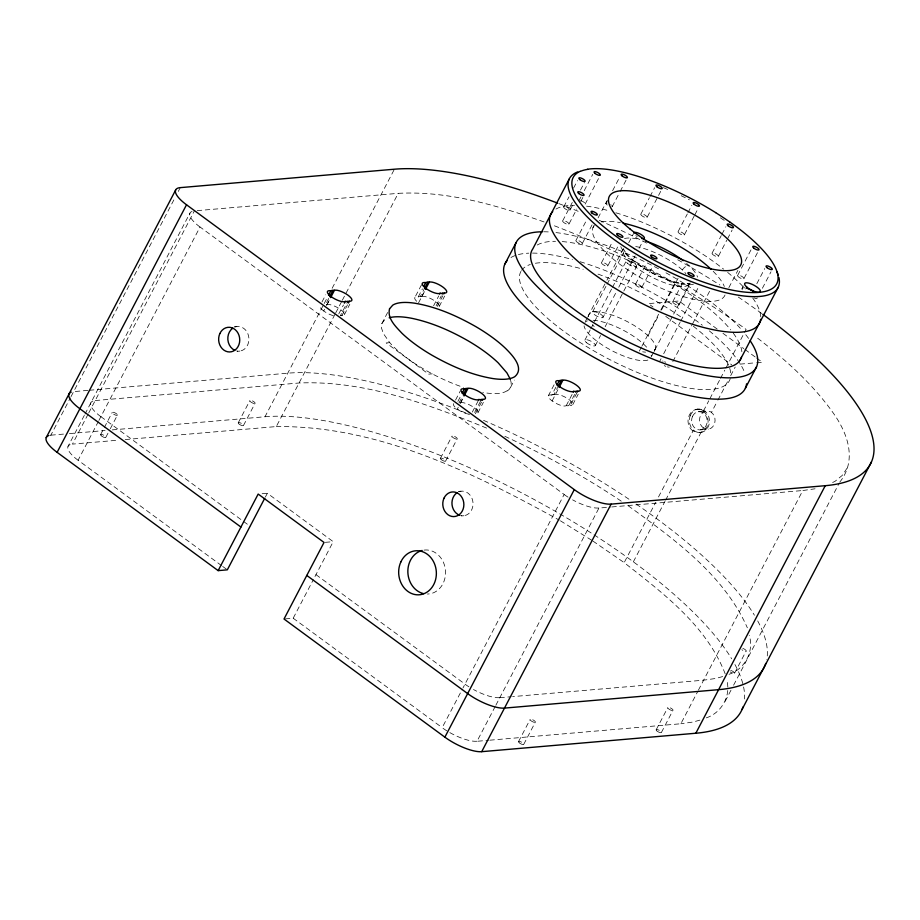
<?xml version="1.0" encoding="UTF-8"?>
<svg xmlns="http://www.w3.org/2000/svg" width="920" height="920" viewBox="0 0 920 920"><rect width="100%" height="100%" fill="white"/><g stroke="black" fill="none" stroke-linecap="round" stroke-linejoin="round"><path stroke-width="0.69" stroke-dasharray="4.6 3.45" d="M387.619 312.501L381.88 323.541L381.535 328.164L383.41 333.615L389.747 342.631A69.253 21.631 27.6 0 0 394.427 347.53A68.482 21.39 27.6 0 0 432.228 373.842A70.829 22.126 27.6 0 0 450.455 382.467L454.066 383.95A76.073 23.759 27.6 0 0 463.427 387.389M507.38 390.919C510.979 388.757 512.037 384.065 510.6 380.282M706.261 717.876C721.625 712.816 731.181 695.819 726.765 680.11M839.741 482.16C857.394 460.103 847.734 433.262 833.06 412.746C812.061 383.191 784.622 358.903 755.998 336.938M623.311 248.722L606.924 280.174M344.367 314.721L349.807 304.244M477.928 412.827L483.368 402.362M587.351 317.722L585.557 321.046M587.926 316.584L606.269 281.439M84.329 415.368L68.011 446.349M84.973 414.103L189.945 213.118M439.185 306.555L444.624 296.091M572.757 404.662L578.197 394.197M651.567 356.316L653.614 352.314M105.834 437.334L109.687 429.962M110.32 428.731L117.38 415.207A2.944 0.92 27.6 0 0 114.08 412.47A2.944 0.92 27.6 0 0 112.987 413.69A2.944 0.92 27.6 0 0 117.38 415.207M243.478 425.477L255.035 403.362A2.944 0.92 27.6 0 0 251.735 400.614A2.944 0.92 27.6 0 0 250.642 401.844A2.944 0.92 27.6 0 0 255.035 403.362M445.648 461.023L457.194 438.897A2.944 0.92 27.6 0 0 453.893 436.16A2.944 0.92 27.6 0 0 452.801 437.379A2.944 0.92 27.6 0 0 457.194 438.897M654.959 349.796L689.781 283.348M523.756 744.326L535.313 722.2A2.944 0.92 27.6 0 0 532.001 719.463A2.944 0.92 27.6 0 0 530.92 720.682A2.944 0.92 27.6 0 0 535.313 722.2M661.411 732.469L672.957 710.355A2.944 0.92 27.6 0 0 669.656 707.606A2.944 0.92 27.6 0 0 668.564 708.825A2.944 0.92 27.6 0 0 672.957 710.355M734.551 673.233L746.097 651.119M49.565 435.367A29.417 9.188 27.6 0 1 50.853 435.183L70.368 397.865M71.024 396.623L174.972 197.777M178.284 191.44L180.274 187.634M88.055 414.253L72.438 444.118L118.059 440.185M88.699 413.011L194.373 210.887M221.547 565.593L78.108 460.23L98.267 421.659M98.923 420.417L200.042 226.998L564.155 494.454L463.036 687.872M100.602 434.642L112.251 412.367M238.245 422.786L249.906 400.522M321.977 301.978L325.726 294.814M112.24 429.904L264.983 416.76L323.529 304.773M324.185 303.508L327.6 297.045M332.143 288.305L394.404 169.211M328.728 298.459L325.45 304.727A10.292 3.22 27.6 0 1 326.979 304.589A10.292 3.22 27.6 0 1 340.561 309.546A10.292 3.22 27.6 0 1 341.906 315.56A10.292 3.22 27.6 0 1 340.377 315.686L346.921 303.151M326.979 304.589L329.785 299.218M333.327 315.663A10.292 3.22 27.6 0 1 323.736 310.994L324.668 309.2M326.542 305.624L329.82 299.356M125.189 439.576L276.287 426.569L335.006 314.26M335.662 312.984L341.653 301.53M342.32 300.253L398.222 193.338C448.442 190.693 497.674 205.562 544.514 222.111M338.778 313.916L343.459 304.968M341.906 315.56L347.518 304.819M265.362 497.087L267.352 493.281L333.212 541.661L314.007 578.404M421.486 284.866L414.759 297.666M416.691 301.288A10.292 3.22 27.6 0 1 418.22 296.93L422.429 288.88M418.22 296.93A10.292 3.22 27.6 0 1 420.279 296.562L424.016 289.397M420.279 296.562A10.292 3.22 27.6 0 1 421.808 296.424L424.614 291.065M418.565 302.829L424.649 291.203M433.607 305.762L438.748 295.918M436.137 305.739L441.289 295.895M437.195 306.498L442.819 295.757M285.327 618.895L293.192 618.217L313.352 579.646M455.538 400.085L460.218 391.138M457.895 401.419L461.173 395.151M459.011 402.834L462.288 396.566M460 402.695A10.292 3.22 27.6 0 1 460.541 402.707L463.818 396.44M457.297 409.101L458.24 407.318M460.103 403.73L463.852 396.577M563.753 206.862L568.997 196.845M573.585 188.071L577.507 180.55M562.695 220.823L572.55 201.963M569.94 210.255A3.53 1.104 27.6 0 0 565.915 206.954A3.53 1.104 27.6 0 0 564.696 208.472A3.53 1.104 27.6 0 0 569.94 210.255L573.24 203.952M580.485 190.083L584.441 182.517M440.416 458.332L452.065 436.057M578.99 200.675L580.957 196.926M584.234 190.658L592.733 174.374M568.893 224.181A3.53 1.104 27.6 0 0 564.811 220.88A3.53 1.104 27.6 0 0 563.672 222.433A3.53 1.104 27.6 0 0 568.893 224.181L576.805 209.047M580.727 201.549L583.395 196.431M472.339 412.034L477.963 401.292M480.493 401.269L473.938 413.793A10.292 3.22 27.6 0 0 475.467 413.666L482.022 401.131M585.154 204.09L599.012 177.617M575.977 240.384L587.109 219.098M582.153 243.777A3.53 1.104 27.6 0 0 578.128 240.476A3.53 1.104 27.6 0 0 576.909 241.994A3.53 1.104 27.6 0 0 582.153 243.777L592.054 224.859M592.94 227.734L594.228 225.285M598.081 217.913L607.073 200.709M606.061 203.228L607.372 200.721M612.605 190.704L619.804 176.916M510.611 387.251L514.349 380.098M612.237 206.609L619.494 192.74M620.149 191.475L626.75 178.871M601.565 262.614L612.697 241.316M607.729 266.029A3.53 1.104 27.6 0 0 603.761 262.74A3.53 1.104 27.6 0 0 602.462 264.201A3.53 1.104 27.6 0 0 607.729 266.029L618.942 244.593M640.849 214.095L649.394 197.754M650.026 196.558L654.649 187.691M554.116 384.767L548.32 395.772M592.618 311.846L606.406 285.476M607.062 284.222L625.428 249.078M628.716 242.799L633.305 234.013M576.84 392.978L570.297 405.501A10.292 3.22 27.6 0 1 568.767 405.639A10.292 3.22 27.6 0 1 566.237 405.662A10.292 3.22 27.6 0 1 552.126 400.947A10.292 3.22 27.6 0 1 551.781 395.048L556.462 386.089M551.781 395.048A10.292 3.22 27.6 0 1 553.84 394.668L557.589 387.515M647.059 217.453A3.53 1.104 27.6 0 0 642.976 214.153A3.53 1.104 27.6 0 0 641.838 215.705A3.53 1.104 27.6 0 0 647.059 217.453L660.905 190.969M552.126 400.947L558.647 388.274M584.878 340.112L590.122 330.073M590.778 328.82L611.777 288.661M612.432 287.408L626.209 261.05M603.014 317.365A5.888 1.84 27.6 0 0 596.056 311.857A5.888 1.84 27.6 0 0 594.377 314.582A5.888 1.84 27.6 0 0 603.014 317.365L616.135 292.261M618.757 287.236L635.168 255.863M639.101 248.331L643.034 240.798M595.332 345.529L600.576 335.49M605.164 326.703L636.663 266.455M566.237 405.662L572.78 393.127M568.767 405.639L575.322 393.104M635.559 284.154L646.691 262.844M641.734 287.546A3.53 1.104 27.6 0 0 637.709 284.245A3.53 1.104 27.6 0 0 636.49 285.752A3.53 1.104 27.6 0 0 641.734 287.546L652.947 266.11M678.097 231.598L687.263 214.049M687.918 212.796L691.851 205.275M684.284 234.98A3.53 1.104 27.6 0 0 680.259 231.69A3.53 1.104 27.6 0 0 679.029 233.197A3.53 1.104 27.6 0 0 684.284 234.98L694.174 216.073M694.83 214.82L698.13 208.506M476.916 741.221A27.819 8.694 27.6 0 1 442.152 727.697L462.38 689.115M641.47 347.047L639.319 351.152A37.444 11.695 27.6 0 0 645.587 352.164M641.999 346.023L658.639 314.191M660.79 310.086L673.67 285.441A5.888 3.611 -77.2 0 1 678.983 283.498M648.036 335.742L658.766 315.203M661.457 310.074L678.097 278.242M672.784 301.691L683.951 280.312M678.983 305.049A3.53 1.104 27.6 0 0 674.9 301.748A3.53 1.104 27.6 0 0 673.762 303.301A3.53 1.104 27.6 0 0 678.983 305.049L690.195 283.601M712.103 253.103L721.269 235.566M721.924 234.312L725.845 226.791M659.744 361.249L661.054 358.731M663.688 353.717L680.087 322.334M680.742 321.08L699.119 285.936M718.267 256.519A3.53 1.104 27.6 0 0 714.299 253.23A3.53 1.104 27.6 0 0 712.988 254.69A3.53 1.104 27.6 0 0 718.267 256.519L726.846 240.131M727.501 238.867L732.124 230.034M672.831 361.606L691.863 325.209M692.519 323.943L710.24 290.053M495.224 706.456L477.008 741.29L488.416 740.312M495.868 705.214L598.943 508.07L610.339 507.081M728.858 287.638L737.851 270.434M737.679 275.367L751.421 249.055M743.855 278.748A3.53 1.104 27.6 0 0 739.829 275.448A3.53 1.104 27.6 0 0 738.61 276.966A3.53 1.104 27.6 0 0 743.855 278.748L757.712 252.264M742.037 288.5L743.337 286.017M756.838 283.682L764.738 268.559M518.523 741.635L530.173 719.359M762.404 288.259L770.983 271.837M725.19 673.865C706.709 625.933 663.355 593.342 624.174 562.626L655.603 502.504M658.49 496.984L693.094 430.801M703.455 410.987L708.779 400.786M709.849 398.751L719.452 380.385M720.509 378.35L724.776 370.185M725.845 368.149L743.44 334.489M744.51 332.453L746.108 329.394C686.561 286.258 621.172 251.206 552.471 225.055M633.351 561.832L664.999 501.296M665.597 500.169L703.432 427.777A9.119 7.647 87.2 0 0 713.931 425.028A9.119 7.647 87.2 0 0 711.447 412.447L717.232 401.384M717.876 400.154L728.778 379.304M730.698 375.624L735.195 367.034M656.178 729.779L667.828 707.503M489.842 740.186L680.857 723.752L697.774 691.403M698.418 690.149L802.792 490.521L815.051 488.796M725.132 701.396L730.997 690.184M733.596 685.204L839.074 483.437M381.88 323.541L384.491 320.034A77.498 24.207 27.6 0 1 386.607 318.745M847.067 468.165L842.179 475.467L835.038 481.332L831.611 482.988M729.043 674.303C744.901 669.139 754.331 651.245 749.225 635.294M690.54 283.049L687.206 283.854L688.24 283.716L681.375 283.464L682.214 283.555C661.342 279.346 641.159 269.054 626.324 253.644L626.911 254.311L623.311 248.86A37.432 11.695 27.6 0 0 651.797 277.115A37.432 11.695 27.6 0 0 689.839 282.992M722.683 676.556L715.898 678.442L703.639 680.179L512.624 696.612M699.901 720.119L693.128 722.016L680.857 723.752M700.511 429.847L708.549 429.157M197.225 210.634L398.222 193.338M234.266 326.784L236.888 326.565M237.233 351.325L239.855 351.095M389.747 342.631L386.181 342.941L428.662 374.141L432.228 373.842M87.917 390.39L73.634 391.621A29.417 9.188 27.6 0 0 72.346 391.793M89.343 390.264L287.764 373.186A294.227 91.896 27.6 0 1 469.303 414.356M95.22 400.545L299.069 382.996C364.377 380.27 427.374 403.914 486.898 428.202M740.071 364.124L755.366 362.813M756.746 362.687L762.312 362.216L756.527 357.96M50.853 435.183L63.71 434.079M69.414 433.596L105.098 430.514M696.785 409.216L701.741 409.434M698.326 411.746L706.295 411.056M699.66 432.572L700.856 432.469M262.108 493.729L267.352 493.281M458.401 491.429L461.023 491.199M461.357 515.959L463.979 515.729M611.765 506.954L802.792 490.521M325.346 542.34L333.212 541.661M499.79 697.716L511.198 696.739M276.287 426.569C377.545 425.523 472.489 472.27 559.199 520.099M504.838 436.31C545.284 454.871 584.372 476.491 621.368 501.239M560.429 520.812L591.767 540.304M592.905 541.052L624.174 562.626M628.188 505.747C673.934 539.051 723.73 574.505 747.35 627.796M717.163 329.049L678.971 300.99L648.393 303.623L653.028 307.027M722.959 333.304L743.785 348.611M744.947 349.462L755.366 357.109M665.758 316.376L731.733 364.849M100.889 416.656L250.113 526.263M315.974 574.643L465.002 684.112M222.697 566.444L227.332 569.837M293.192 618.217L442.221 727.685M264.983 416.76A294.227 91.896 27.6 0 1 520.283 492.154A294.227 91.896 27.6 0 1 731.664 658.812M734.931 664.516A294.227 91.896 27.6 0 1 744.521 698.981M78.039 460.23A27.819 8.694 27.6 0 1 72.53 444.187M483.552 420.348A294.227 91.896 27.6 0 1 630.533 500.273M636.157 504.091A294.227 91.896 27.6 0 1 754.434 615.238M757.712 620.942A294.227 91.896 27.6 0 1 766.785 659.456M100.82 416.656A27.819 8.694 27.6 0 1 95.312 400.614M499.698 697.647A27.819 8.694 27.6 0 1 473.466 689.505M468.901 686.814A27.819 8.694 27.6 0 1 464.933 684.123M543.662 231.771A135.343 42.274 27.6 0 1 550.332 232.035M555.99 232.587A135.343 42.274 27.6 0 1 659.835 269.468M665.965 272.814A135.343 42.274 27.6 0 1 740.6 328.612M745.775 334.73A135.343 42.274 27.6 0 1 748.834 338.801M510.968 257.519A135.343 42.274 27.6 0 1 528.77 253.161M532.519 253.092A135.343 42.274 27.6 0 1 572.424 259.498M580.186 261.74A135.343 42.274 27.6 0 1 702.293 325.231M709.331 330.878A135.343 42.274 27.6 0 1 745.073 373.681M730.284 378.499A117.691 36.754 27.6 0 1 611.064 360.249A117.691 36.754 27.6 0 1 520.927 271.411M521.594 270.33A117.691 36.754 27.6 0 1 530.299 264.488M535.382 263.269A117.691 36.754 27.6 0 1 583.211 269.295M598.011 274.114A117.691 36.754 27.6 0 1 683.123 318.573M693.312 326.197A117.691 36.754 27.6 0 1 730.802 374.509M558.923 203.63A294.227 91.896 27.6 0 1 581.118 212.52M599.242 220.328A294.227 91.896 27.6 0 1 646.737 243.075M677.752 259.762A294.227 91.896 27.6 0 1 719.865 284.981M738.3 297.068A294.227 91.896 27.6 0 1 761.691 313.49M703.374 427.892A9.119 7.866 88.1 0 1 700.672 415.322A9.119 7.866 88.1 0 1 711.494 412.355M421.808 296.424A10.292 3.22 27.6 0 1 433.688 300.23A10.292 3.22 27.6 0 1 438.759 307.038M469.096 414.172A10.292 3.22 27.6 0 1 458.056 409.641A10.292 3.22 27.6 0 1 453.675 403.661M460.541 402.707A10.292 3.22 27.6 0 1 474.122 407.652A10.292 3.22 27.6 0 1 475.467 413.666M323.736 310.994A10.292 3.22 27.6 0 1 319.93 305.831M553.84 394.668A10.292 3.22 27.6 0 1 555.37 394.542A10.292 3.22 27.6 0 1 568.951 399.498A10.292 3.22 27.6 0 1 570.297 405.501M555.933 209.081A117.691 36.754 27.6 0 1 574.517 205.298M586.546 206.16A117.691 36.754 27.6 0 1 609.581 210.956M615.882 212.784A117.691 36.754 27.6 0 1 723.603 269.135M727.662 272.412A117.691 36.754 27.6 0 1 745.303 288.96M752.721 298.022A117.691 36.754 27.6 0 1 760.748 318.009M663.423 187.657A117.691 36.754 27.6 0 1 668.46 189.83M681.191 195.718A117.691 36.754 27.6 0 1 689.379 199.835M720.348 217.81A117.691 36.754 27.6 0 1 725.719 221.375M742.256 289.834A8.832 2.76 27.6 0 1 745.108 287.88M725.006 295.009A74.14 23.161 27.6 0 1 647.519 281.52A74.14 23.161 27.6 0 1 593.975 225.929M601.507 221.939A74.14 23.161 27.6 0 1 620.333 222.617M713.184 271.32A74.14 23.161 27.6 0 1 724.327 286.465M537.222 245.03A117.691 36.754 27.6 0 1 555.53 241.304M562.212 241.58A117.691 36.754 27.6 0 1 730.71 329.854M733.274 333.166A117.691 36.754 27.6 0 1 741.888 352.118M199.973 226.998A27.819 8.694 27.6 0 1 192.119 211.404M598.839 507.989A27.819 8.694 27.6 0 1 572.608 499.847M568.042 497.156A27.819 8.694 27.6 0 1 564.087 494.466M693.001 430.985A11.764 10.2 89.3 0 1 689.471 414.793A11.764 10.2 89.3 0 1 703.512 410.872M703.34 411.205A11.764 9.855 81.2 0 1 706.709 427.443A11.764 9.855 81.2 0 1 693.162 430.663M507.069 390.747A76.073 23.759 27.6 0 1 482.747 392.437M669.288 367.103A5.888 1.84 27.6 0 1 667.402 366.873M665.861 366.355A5.888 1.84 27.6 0 1 664.24 365.619M662.561 361.008A5.888 1.84 27.6 0 1 663.044 361.146M664.643 361.732A5.888 1.84 27.6 0 1 665.712 362.25M637.215 236.555A5.888 1.851 27.6 0 1 635.846 235.612M588.409 316.652A37.444 11.695 27.6 0 1 627.06 321.483A37.444 11.695 27.6 0 1 654.097 350.692M594.216 326.577A37.444 11.695 27.6 0 1 592.583 324.794M635.708 246.56A37.432 11.695 27.6 0 1 685.918 273.677M682.387 270.02A5.888 3.691 -47 0 1 689.068 265.65M647.887 360.042A37.444 11.695 27.6 0 1 611.133 350.244A37.444 11.695 27.6 0 1 584.073 325.853M585.016 322.299A37.444 11.695 27.6 0 1 587.385 320.873M593.078 320.275A37.444 11.695 27.6 0 1 647.91 348.703M651.188 355.051A37.444 11.695 27.6 0 1 651.233 356.397M693.45 284.2A43.32 13.524 27.6 0 1 652.682 273.343A43.32 13.524 27.6 0 1 620.563 246.065M624.507 238.556A43.32 13.524 27.6 0 1 640.4 239.602M686.607 263.465A43.32 13.524 27.6 0 1 697.544 277.127M234.772 327.117A12.362 10.545 85.1 0 1 248.883 338.031A12.362 10.545 85.1 0 1 236.647 350.945M458.907 491.751A12.362 10.545 85.1 0 1 473.006 502.665A12.362 10.545 85.1 0 1 460.77 515.579M742.831 648.381A2.944 0.92 27.6 0 1 746.12 651.107A2.944 0.92 27.6 0 1 741.819 649.681M730.721 670.427A2.944 0.92 27.6 0 1 734.102 672.301A2.944 0.92 27.6 0 1 733.7 673.463A2.944 0.92 27.6 0 1 730.216 671.876M757.171 297.873A3.53 1.104 27.6 0 1 753.997 297.85M611.834 205.505A3.53 1.104 27.6 0 1 611.88 206.793M607.269 205.045A3.53 1.104 27.6 0 1 607.223 203.055M610.754 204.596A3.53 1.104 27.6 0 1 611.029 204.792M580.623 200.629A3.53 1.104 27.6 0 1 584.648 202.848A3.53 1.104 27.6 0 1 584.28 204.286M424.051 550.102A22.069 18.825 85.1 0 1 445.475 570.641A22.069 18.825 85.1 0 1 427.409 594.044M655.488 348.703L654.178 351.244L655.488 348.703M627.739 263.511A5.888 1.84 27.6 0 0 636.559 266.616A5.888 1.84 27.6 0 0 630.028 261.13A5.888 1.84 27.6 0 0 627.739 263.511M586.396 342.585A5.888 1.84 27.6 0 0 595.217 345.69A5.888 1.84 27.6 0 0 588.685 340.204A5.888 1.84 27.6 0 0 586.396 342.585M690.448 415.184A11.764 10.04 85.1 0 0 699.947 432.549A11.764 10.04 85.1 0 0 707.848 414.655A11.764 10.04 85.1 0 0 690.448 415.184M692.53 416.323A9.119 7.785 85.1 0 0 699.706 429.904A9.119 7.785 85.1 0 0 706.008 416.15A9.119 7.785 85.1 0 0 692.53 416.323M441.197 459.574A2.944 0.92 27.6 0 0 445.591 461.104A2.944 0.92 27.6 0 0 442.29 458.355A2.944 0.92 27.6 0 0 441.197 459.574M239.039 424.039A2.944 0.92 27.6 0 0 243.432 425.558A2.944 0.92 27.6 0 0 240.131 422.809A2.944 0.92 27.6 0 0 239.039 424.039M101.384 435.884A2.944 0.92 27.6 0 0 105.777 437.402A2.944 0.92 27.6 0 0 102.476 434.666A2.944 0.92 27.6 0 0 101.384 435.884M656.96 731.02A2.944 0.92 27.6 0 0 661.353 732.55A2.944 0.92 27.6 0 0 658.053 729.801A2.944 0.92 27.6 0 0 656.96 731.02M519.317 742.877A2.944 0.92 27.6 0 0 523.71 744.395A2.944 0.92 27.6 0 0 520.398 741.658A2.944 0.92 27.6 0 0 519.317 742.877"/><path stroke-width="1.38" d="M175.651 190.014L46.241 437.563M264.695 498.352L227.332 569.837L218.155 570.63L57.109 452.329L186.518 204.78A29.417 9.188 27.6 0 1 180.274 187.634L394.404 169.211A294.227 91.896 27.6 0 1 557.589 203.124M328.543 295.251L330.878 290.777A10.292 3.22 27.6 0 1 332.936 290.398A10.292 3.22 27.6 0 1 334.466 290.271A10.292 3.22 27.6 0 1 348.047 295.228A10.292 3.22 27.6 0 1 349.393 301.231L348.45 303.025M329.659 296.666L332.936 290.398M330.717 297.436L334.466 290.271M330.751 297.574L331.223 296.677A10.292 3.22 27.6 0 1 330.878 290.777M344.391 303.174L345.334 301.392A10.292 3.22 27.6 0 0 347.863 301.369A10.292 3.22 27.6 0 0 349.393 301.231M347.392 302.266L347.863 301.369M218.155 570.63L258.175 494.063L324.035 542.443L284.015 619.01L444.877 737.161A29.417 9.188 27.6 0 0 481.712 751.674L695.831 733.24A294.227 91.896 27.6 0 0 742.981 707.008M423.832 286.189L425.707 282.612A10.292 3.22 27.6 0 1 427.765 282.244A10.292 3.22 27.6 0 1 429.295 282.106A10.292 3.22 27.6 0 1 442.876 287.063A10.292 3.22 27.6 0 1 444.222 293.077L443.75 293.963M424.488 288.5L427.765 282.244M425.546 289.271L429.295 282.106M425.58 289.409L426.052 288.512A10.292 3.22 27.6 0 1 425.707 282.612M439.691 294.124L440.162 293.227A10.292 3.22 27.6 0 0 442.692 293.204A10.292 3.22 27.6 0 0 444.222 293.077M442.221 294.101L442.692 293.204M504.838 264.132L515.982 242.811M569.216 179.043L532.737 249.021A117.691 36.754 27.6 0 0 620.402 337.997A117.691 36.754 27.6 0 0 741.428 357.19M462.104 393.357L464.439 388.884A10.292 3.22 27.6 0 1 466.497 388.516A10.292 3.22 27.6 0 1 468.027 388.378A10.292 3.22 27.6 0 1 481.608 393.334A10.292 3.22 27.6 0 1 482.954 399.349L482.482 400.246M463.22 394.784L466.497 388.516M464.289 395.542L468.027 388.378M464.312 395.68L464.784 394.784A10.292 3.22 27.6 0 1 464.439 388.884M478.423 400.395L478.894 399.498A10.292 3.22 27.6 0 0 481.424 399.475A10.292 3.22 27.6 0 0 482.954 399.349M480.953 400.372L481.424 399.475M556.933 385.192L559.268 380.719A10.292 3.22 27.6 0 1 561.327 380.351A10.292 3.22 27.6 0 1 562.856 380.224A10.292 3.22 27.6 0 1 576.438 385.169A10.292 3.22 27.6 0 1 577.783 391.184L577.311 392.081M558.049 386.618L561.327 380.351M559.141 387.515L562.856 380.224M573.252 392.23L573.723 391.334A10.292 3.22 27.6 0 0 576.253 391.31A10.292 3.22 27.6 0 0 577.783 391.184M575.782 392.207L576.253 391.31M444.877 737.161L574.287 489.612L186.518 204.78M481.712 751.674L611.121 504.125L825.251 485.691A294.227 91.896 27.6 0 0 762.772 314.284M778.251 287.224L739.783 360.617M745.407 388.136L756.55 366.815M695.831 733.24L825.251 485.691M742.014 709.515L871.435 461.966M240.936 527.056L79.89 408.756A29.417 9.188 27.6 0 1 71.219 392.115M306.797 575.437L467.647 693.588A29.417 9.188 27.6 0 0 504.493 708.101L718.612 689.667A294.227 91.896 27.6 0 0 765.762 663.435M510.347 379.316L506.954 372.933L498.214 362.871A68.298 21.332 27.6 0 0 468.418 341.009C450.846 330.912 432.02 322.586 412.125 318.377A77.498 24.207 27.6 0 0 389.195 317.779M57.109 452.329A29.417 9.188 27.6 0 1 48.438 435.689M750.191 340.791A135.343 42.274 27.6 0 1 616.147 341.998A135.343 42.274 27.6 0 1 542.386 231.782M746.557 383.835A135.343 42.274 27.6 0 1 607.717 364.722A135.343 42.274 27.6 0 1 507.276 260.475M611.121 504.125A29.417 9.188 27.6 0 1 574.287 489.612M440.162 293.227A10.292 3.22 27.6 0 1 426.052 288.512M478.894 399.498A10.292 3.22 27.6 0 1 464.784 394.784M345.334 301.392A10.292 3.22 27.6 0 1 331.223 296.677M573.723 391.334A10.292 3.22 27.6 0 1 559.613 386.618A10.292 3.22 27.6 0 1 559.268 380.719M760.644 319.297A117.691 36.754 27.6 0 1 639.365 302.07A117.691 36.754 27.6 0 1 552.702 211.623M778.906 277.472A117.691 36.754 27.6 0 1 656.213 265.454A117.691 36.754 27.6 0 1 577.714 171.913M776.974 271.825A117.691 36.754 27.6 0 1 778.297 275.241M729.629 221.869A114.827 35.868 27.6 0 1 769.706 289.915A113.85 35.558 27.6 0 1 762.393 291.962A114.827 35.868 27.6 0 1 634.271 248.607M620.298 239.361A114.827 35.868 27.6 0 1 580.221 171.315M587.535 169.257A114.827 35.868 27.6 0 1 715.656 212.612M634.363 248.641A113.85 35.558 27.6 0 1 620.402 239.395M580.359 171.396A113.85 35.558 27.6 0 1 587.673 169.349M715.702 212.669A113.85 35.558 27.6 0 1 729.663 221.927M746.338 288.155A8.832 2.76 27.6 0 1 754.653 292.261M623.185 223.18A74.14 23.161 27.6 0 1 711.114 269.295M633.891 233.277A5.888 1.851 27.6 0 1 638.008 232.99A5.888 1.851 27.6 0 1 644.115 237.084A5.888 1.851 27.6 0 1 641.631 238.475M645.391 241.005A43.332 13.535 27.6 0 1 683.203 260.716M234.669 350.267A12.362 10.545 85.1 0 1 227.861 339.687A12.362 10.545 85.1 0 1 232.829 328.152M459.758 515.292A12.362 10.545 85.1 0 1 452.053 504.919A12.362 10.545 85.1 0 1 456.964 492.786M423.614 593.641A22.069 18.825 85.1 0 1 407.859 572.286A22.069 18.825 85.1 0 1 422.142 550.471M389.528 308.821C387.044 318.619 395.887 326.715 401.913 333.212A68.298 21.332 27.6 0 0 431.721 355.074C450.708 365.907 471.143 374.946 492.832 378.546A77.625 24.242 27.6 0 0 514.866 376.602C524.825 368.011 512.21 355.097 505.701 348.542A68.298 21.332 27.6 0 0 475.904 326.68C456.906 315.847 436.482 306.808 414.793 303.209A77.625 24.242 27.6 0 0 392.759 305.152L389.528 308.821M746.994 287.247A8.832 2.76 27.6 0 0 760.184 291.824A8.832 2.76 27.6 0 0 750.283 283.59A8.832 2.76 27.6 0 0 746.994 287.247M630.073 229.022A74.14 23.161 27.6 0 0 740.036 266.098A74.14 23.161 27.6 0 0 654.994 196.857A74.14 23.161 27.6 0 0 630.073 229.022M219.857 333.558A12.362 10.545 85.1 0 0 229.597 351.969A12.362 10.545 85.1 0 0 238.13 333.339A12.362 10.545 85.1 0 0 219.857 333.558M443.992 498.191A12.362 10.545 85.1 0 0 453.721 516.603A12.362 10.545 85.1 0 0 462.254 497.973A12.362 10.545 85.1 0 0 443.992 498.191M400.844 561.971A22.069 18.825 85.1 0 0 418.232 594.837A22.069 18.825 85.1 0 0 433.481 561.568A22.069 18.825 85.1 0 0 400.844 561.971M767.038 267.662A3.53 1.104 27.6 0 0 772.259 269.411A3.53 1.104 27.6 0 0 768.177 266.11A3.53 1.104 27.6 0 0 767.038 267.662M753.721 248.055A3.53 1.104 27.6 0 0 758.977 249.837A3.53 1.104 27.6 0 0 754.952 246.548A3.53 1.104 27.6 0 0 753.721 248.055M728.111 225.779A3.53 1.104 27.6 0 0 733.378 227.608A3.53 1.104 27.6 0 0 729.41 224.319A3.53 1.104 27.6 0 0 728.111 225.779M694.14 204.286A3.53 1.104 27.6 0 0 699.395 206.08A3.53 1.104 27.6 0 0 695.37 202.779A3.53 1.104 27.6 0 0 694.14 204.286M656.949 186.794A3.53 1.104 27.6 0 0 662.17 188.542A3.53 1.104 27.6 0 0 658.087 185.242A3.53 1.104 27.6 0 0 656.949 186.794M622.231 176.019A3.53 1.104 27.6 0 0 627.382 177.652A3.53 1.104 27.6 0 0 623.173 174.352A3.53 1.104 27.6 0 0 622.231 176.019M595.113 173.454A3.53 1.104 27.6 0 0 600.3 175.145A3.53 1.104 27.6 0 0 596.148 171.844A3.53 1.104 27.6 0 0 595.113 173.454M579.91 179.642A3.53 1.104 27.6 0 0 585.085 181.309A3.53 1.104 27.6 0 0 580.899 178.008A3.53 1.104 27.6 0 0 579.91 179.642M578.784 193.533A3.53 1.104 27.6 0 0 584.004 195.27A3.53 1.104 27.6 0 0 579.922 191.969A3.53 1.104 27.6 0 0 578.784 193.533M592.02 213.083A3.53 1.104 27.6 0 0 597.275 214.866A3.53 1.104 27.6 0 0 593.25 211.565A3.53 1.104 27.6 0 0 592.02 213.083M617.573 235.29A3.53 1.104 27.6 0 0 622.84 237.118A3.53 1.104 27.6 0 0 618.872 233.829A3.53 1.104 27.6 0 0 617.573 235.29M651.601 256.841A3.53 1.104 27.6 0 0 656.857 258.635A3.53 1.104 27.6 0 0 652.832 255.334A3.53 1.104 27.6 0 0 651.601 256.841M688.873 274.39A3.53 1.104 27.6 0 0 694.094 276.138A3.53 1.104 27.6 0 0 690.011 272.837A3.53 1.104 27.6 0 0 688.873 274.39"/></g></svg>
